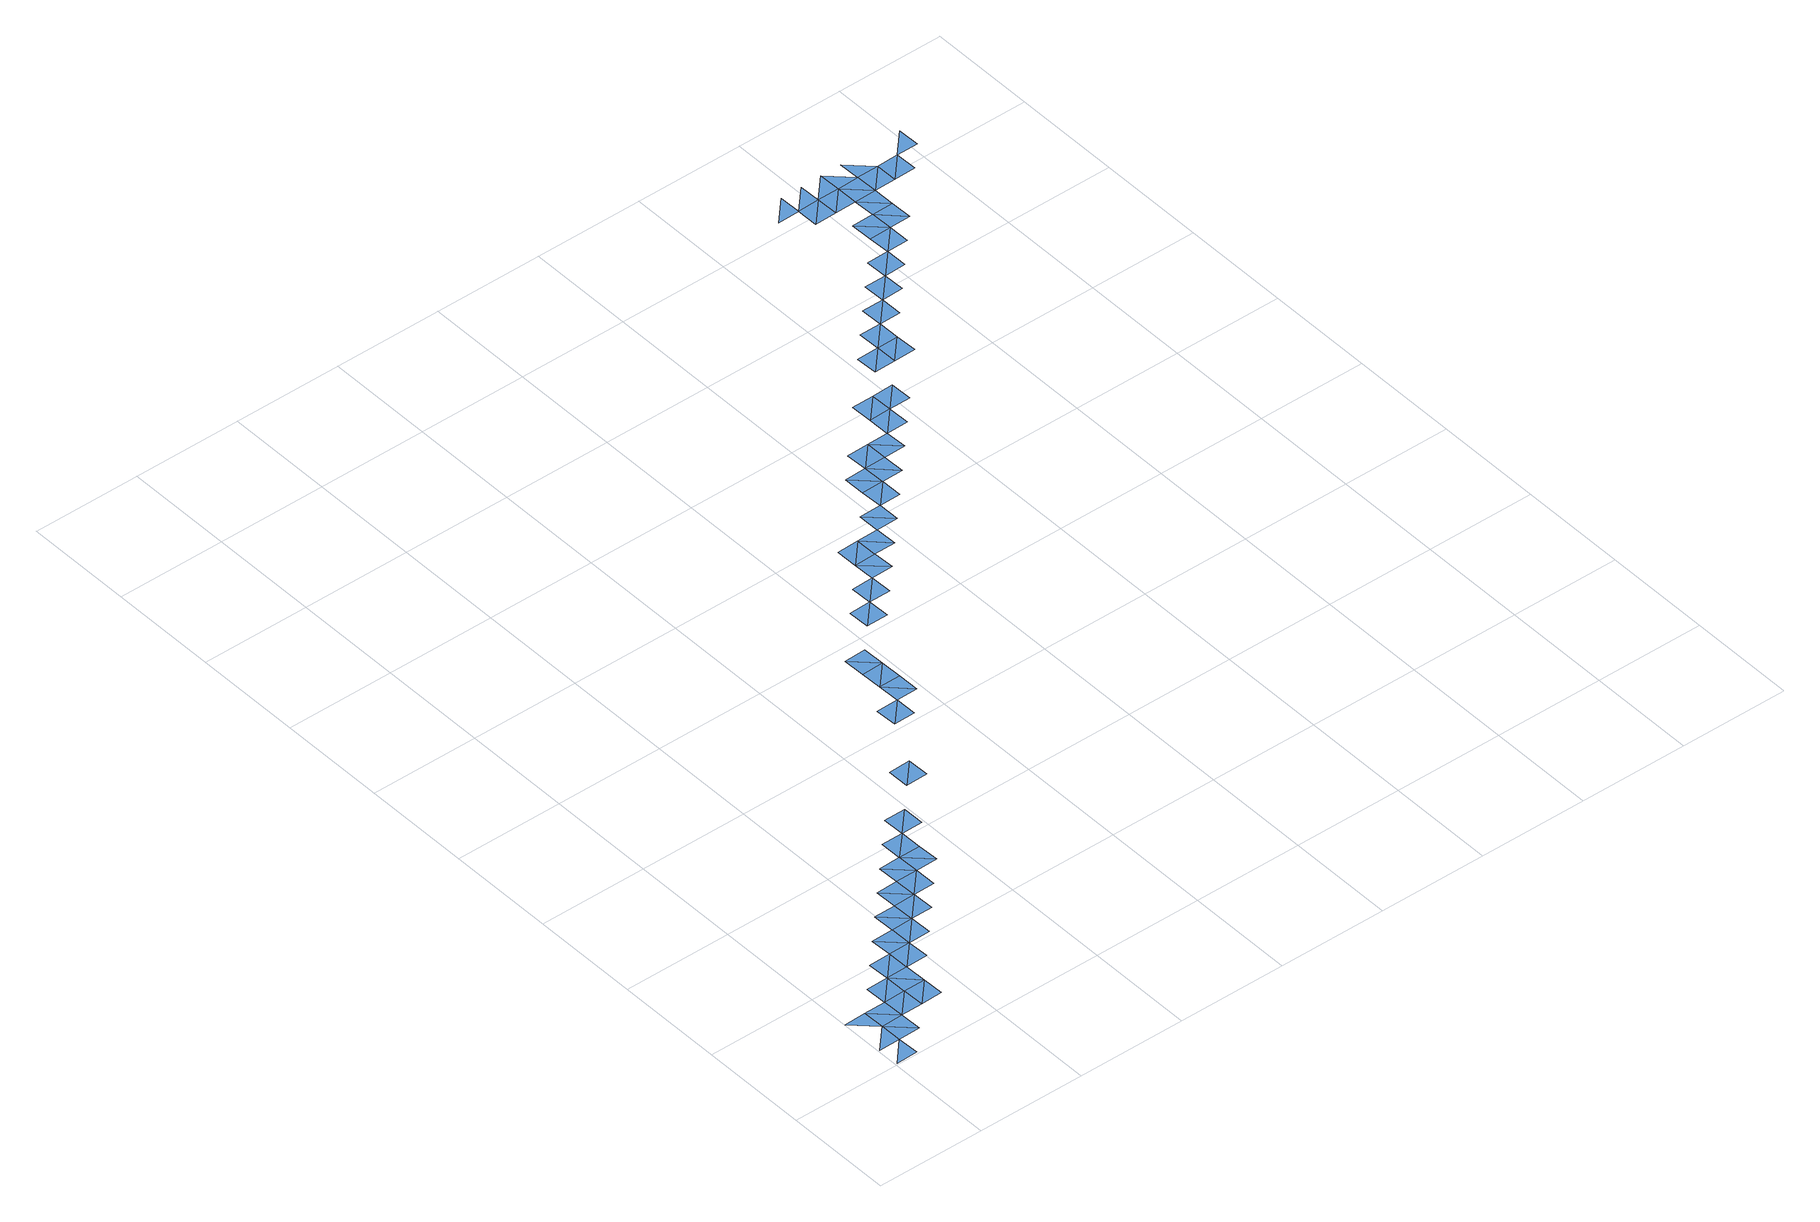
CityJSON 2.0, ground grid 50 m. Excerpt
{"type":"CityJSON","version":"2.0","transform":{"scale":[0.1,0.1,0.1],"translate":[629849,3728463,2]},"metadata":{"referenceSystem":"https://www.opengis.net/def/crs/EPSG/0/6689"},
"CityObjects":{
"waterbody1":{"type":"WaterBody","attributes":{"name":"福岡県津波浸水想定図","class":"1140","function":"2","WaterBodyTsunamiRiskAttribute.description":"1","WaterBodyTsunamiRiskAttribute.rank":"2"},"geometry":[{"type":"MultiSurface","lod":"1","boundaries":[[[0,1,2]],[[3,4,5]],[[3,6,4]],[[7,6,8]],[[6,9,8]],[[10,11,12]],[[12,13,10]],[[14,15,10]],[[16,10,15]],[[17,16,15]],[[15,18,17]],[[19,18,20]],[[18,21,20]],[[22,23,20]],[[24,20,23]],[[25,26,27]],[[27,28,25]],[[29,28,30]],[[29,30,31]],[[31,32,33]],[[31,34,32]],[[32,35,36]],[[35,37,36]],[[38,39,40]],[[38,41,39]],[[42,43,44]],[[42,44,45]],[[46,47,42]],[[46,42,48]],[[49,50,46]],[[46,51,49]]]}]},
"waterbody2":{"type":"WaterBody","attributes":{"name":"福岡県津波浸水想定図","class":"1140","function":"2","WaterBodyTsunamiRiskAttribute.description":"1","WaterBodyTsunamiRiskAttribute.rank":"4"},"geometry":[{"type":"MultiSurface","lod":"1","boundaries":[[[52,53,1]],[[54,52,55]],[[52,56,55]],[[55,56,57]],[[58,59,60]],[[61,62,58]],[[63,62,61]],[[64,65,66]],[[62,67,58]],[[68,62,63]],[[65,64,69]],[[68,70,62]],[[63,71,68]],[[72,71,69]],[[68,71,73]],[[74,70,68]],[[71,72,73]],[[73,74,68]],[[73,75,74]],[[76,75,73]],[[77,74,75]]]}]},
"waterbody3":{"type":"WaterBody","attributes":{"name":"福岡県津波浸水想定図","class":"1140","function":"2","WaterBodyTsunamiRiskAttribute.description":"1","WaterBodyTsunamiRiskAttribute.rank":"3"},"geometry":[{"type":"MultiSurface","lod":"1","boundaries":[[[78,52,1]],[[78,56,52]],[[4,79,57]],[[57,56,5]],[[56,80,5]],[[4,57,5]],[[7,81,4]],[[4,6,7]],[[82,7,8]],[[8,83,82]],[[84,83,12]],[[11,84,12]],[[85,11,10]],[[85,10,16]],[[86,87,88]],[[86,89,87]],[[90,91,87]],[[90,92,91]],[[93,94,95]],[[93,91,94]],[[91,92,94]],[[95,94,96]],[[97,98,99]],[[99,98,100]],[[99,101,102]],[[103,101,99]],[[104,25,105]],[[26,25,104]],[[32,106,33]],[[32,36,106]],[[36,107,108]],[[107,36,37]],[[40,109,110]],[[40,39,109]],[[111,44,112]],[[111,113,44]]]}]},
"waterbody4":{"type":"WaterBody","attributes":{"name":"福岡県津波浸水想定図","class":"1140","function":"2","WaterBodyTsunamiRiskAttribute.description":"1","WaterBodyTsunamiRiskAttribute.rank":"1"},"geometry":[{"type":"MultiSurface","lod":"1","boundaries":[[[80,3,5]],[[80,114,3]],[[12,83,8]],[[115,12,8]],[[15,116,18]],[[21,18,116]],[[117,118,119]],[[119,120,117]],[[101,121,104]],[[121,26,104]],[[122,107,37]],[[107,122,38]],[[39,123,109]],[[124,123,39]],[[125,45,113]],[[44,113,45]],[[126,127,49]],[[128,126,49]],[[126,64,66]],[[129,64,126]],[[64,130,69]],[[69,130,72]],[[76,131,75]],[[132,131,76]],[[133,134,131]]]}]}
},
"vertices":[
[109,8,2],[107,108,2],[9,6,2],[403,314,2],[301,412,2],[303,312,2],[401,414,2],[399,514,2],[499,516,2],[501,416,2],[695,720,2],[595,718,2],[597,618,3],[697,620,2],[795,722,2],[793,822,3],[693,820,2],[691,920,2],[791,922,2],[789,1022,2],[889,1023,2],[891,923,3],[989,1025,2],[987,1125,2],[887,1123,2],[1862,2442,1],[1863,2342,1],[1963,2344,1],[1961,2444,1],[1960,2544,1],[2062,2446,1],[2060,2546,1],[2158,2648,1],[2058,2646,1],[2160,2548,1],[2258,2650,1],[2156,2748,1],[2256,2750,1],[2354,2852,1],[2452,2954,1],[2352,2952,1],[2454,2854,1],[2744,3360,1],[2644,3358,1],[2646,3258,1],[2746,3260,1],[2842,3461,1],[2742,3459,1],[2844,3361,1],[2940,3563,1],[2840,3561,1],[2942,3463,1],
[105,208,2],[7,106,2],[3,306,2],[103,308,2],[205,210,2],[203,310,2],[2930,4063,1],[2928,4163,1],[2830,4061,1],[2932,3963,1],[3030,4065,1],[3032,3965,1],[3136,3767,1],[3034,3865,1],[3036,3765,1],[3028,4165,1],[3130,4067,1],[3134,3867,1],[3128,4167,1],[3132,3967,1],[3234,3869,1],[3232,3969,1],[3230,4069,1],[3330,4071,1],[3332,3971,1],[3228,4169,1],
[207,110,2],[201,410,2],[305,212,2],[299,512,2],[397,614,2],[497,616,2],[495,716,2],[593,818,2],[1279,1531,2],[1377,1633,2],[1277,1631,2],[1379,1533,2],[1477,1635,2],[1375,1733,2],[1475,1735,2],[1373,1833,2],[1473,1835,2],[1371,1933,2],[1471,1935,2],[1567,2137,2],[1569,2037,2],[1667,2139,1],[1669,2039,2],[1765,2241,2],[1665,2239,1],[1767,2141,1],[1763,2340,1],[1762,2440,1],[2056,2746,1],[2254,2850,1],[2154,2848,1],[2450,3054,1],[2350,3052,1],[2548,3156,1],[2546,3256,1],[2648,3158,1],
[405,214,2],[599,518,3],[893,823,3],[1183,1329,2],[1083,1327,2],[1085,1227,2],[1185,1229,2],[1865,2242,2],[2356,2752,1],[2550,3056,1],[2552,2956,1],[2748,3160,1],[3038,3665,1],[2938,3663,1],[3040,3565,1],[3138,3667,1],[3236,3769,1],[3430,4073,1],[3432,3973,1],[3530,4075,1],[3528,4175,1]
]}
